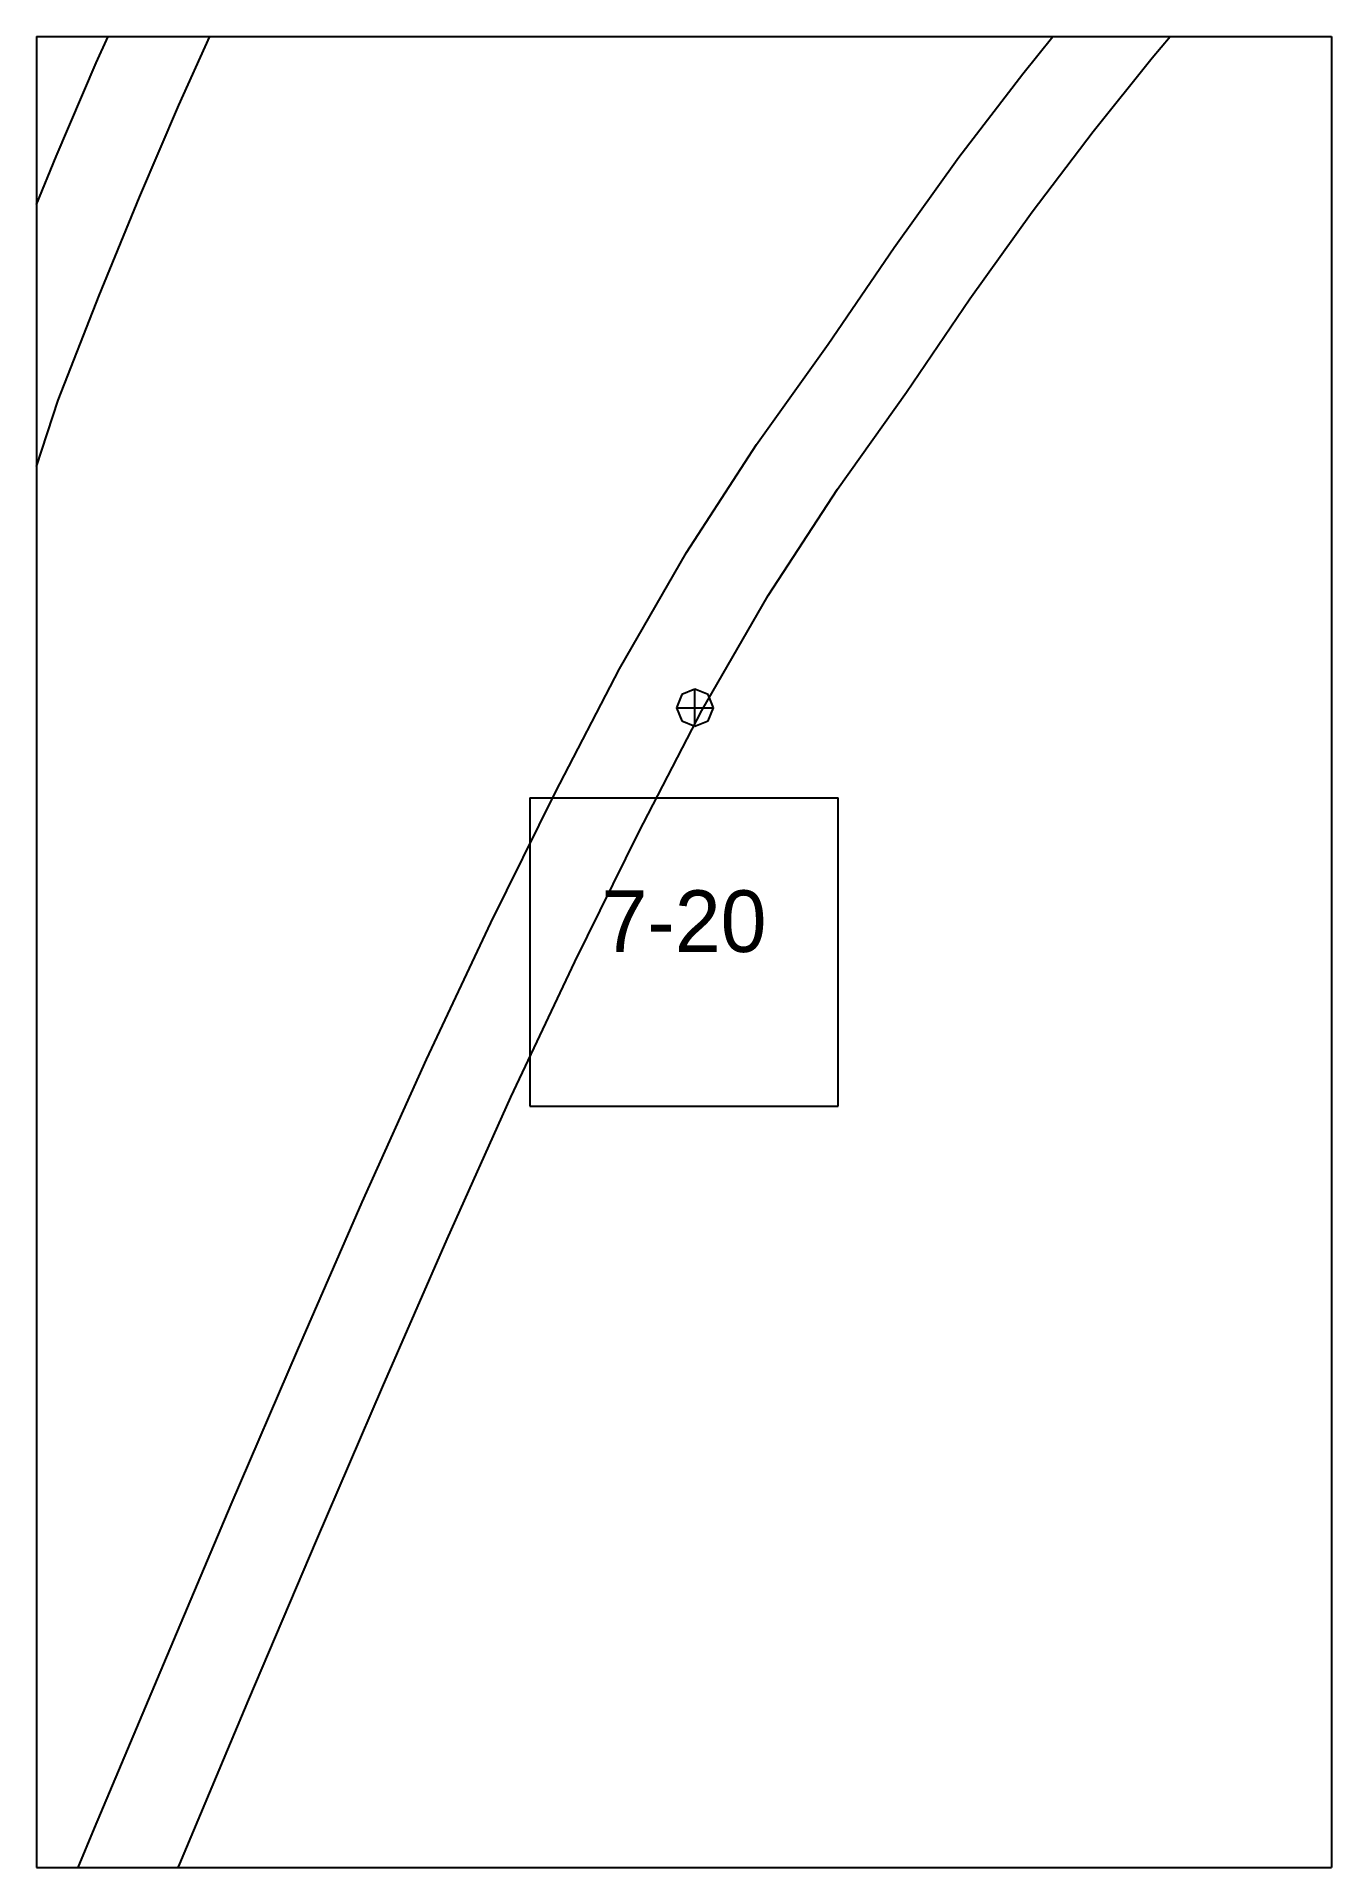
# Paper-space layout 'Plan 7-20' of a CAD drawing. Header units: metres, sheet in millimetres. Extents: x 0 to 210, y 0 to 297.
# The model-space entities are those that its viewports show. They can reach past a viewport. Long polylines and large blocks are cut down to what shows.
import ezdxf
from ezdxf.enums import TextEntityAlignment as Align

# ---------------------------------------------------------------- set-up
doc = ezdxf.new("R2010")
doc.units = ezdxf.units.M
for name, color, linetype in [('default', 7, 'Continuous'), ('TEXTLAYER', 7, 'Continuous'), ('VIEWPORTS', 7, 'Continuous')]:
    doc.layers.add(name, color=color, linetype=linetype)

msp = doc.modelspace()

# ---------------------------------------------------------------- linework, layer by layer
at = {"color": 9}
for p, q in [((3990, -1485), (3990, -1782)), ((3990, -1485), (3990, -1782)), ((4200, -1485), (4200, -1782)), ((4200, -1485), (4200, -1782)), ((3780, -1782), (3990, -1782)), ((3780, -1782), (3990, -1782)), ((3990, -1782), (4200, -1782)), ((3990, -1782), (3990, -2079)), ((3990, -1782), (4200, -1782)), ((3990, -1782), (3990, -2079)), ((4200, -1782), (4410, -1782)), ((4200, -1782), (4200, -2079)), ((4200, -1782), (4410, -1782)), ((4200, -1782), (4200, -2079)), ((4070, -1905.5), (4120, -1905.5)), ((4070, -1905.5), (4070, -1955.5)), ((4120, -1955.5), (4120, -1905.5)), ((4070, -1955.5), (4120, -1955.5)), ((3780, -2079), (3990, -2079)), ((3780, -2079), (3990, -2079)), ((3990, -2079), (4200, -2079)), ((3990, -2079), (3990, -2376)), ((3990, -2079), (4200, -2079)), ((3990, -2079), (3990, -2376)), ((4200, -2079), (4410, -2079)), ((4200, -2079), (4200, -2376)), ((4200, -2079), (4410, -2079)), ((4200, -2079), (4200, -2376))]:
    msp.add_line(p, q, dxfattribs=at)
at = {"layer": 'default', "color": 7, "linetype": 'Continuous'}
for p, q in [((3999.66, -1786.26), (4006.07, -1772.16)), ((4149.97, -1788.03), (4160.04, -1775.52)), ((4170.96, -1785.43), (4180.14, -1774.53)), ((4013.04, -1793.13), (4019.31, -1779.33)), ((3993.18, -1801.45), (3999.66, -1786.26)), ((4161.36, -1797.39), (4170.96, -1785.43)), ((4139.6, -1801.58), (4149.97, -1788.03)), ((4006.69, -1808.05), (4013.04, -1793.13)), ((4151.46, -1810.42), (4161.36, -1797.39)), ((3986.56, -1817.67), (3993.18, -1801.45)), ((4129.07, -1816.2), (4139.6, -1801.58)), ((4000.17, -1824.02), (4006.69, -1808.05)), ((4141.35, -1824.52), (4151.46, -1810.42)), ((4118.38, -1831.89), (4129.07, -1816.2)), ((3993.5, -1840.99), (4000.17, -1824.02)), ((4131.08, -1839.68), (4141.35, -1824.52)), ((4106.76, -1848.15), (4118.38, -1831.89)), ((3987.54, -1859.31), (3993.5, -1840.99)), ((4119.87, -1855.44), (4131.08, -1839.68)), ((4095.38, -1865.68), (4106.76, -1848.15)), ((4108.64, -1872.69), (4119.87, -1855.44)), ((4084.52, -1884.54), (4095.38, -1865.68)), ((4097.91, -1891.3), (4108.64, -1872.69)), ((4074.1, -1904.66), (4084.52, -1884.54)), ((4094.66, -1888.75), (4093.78, -1890.87)), ((4096.78, -1887.87), (4094.66, -1888.75)), ((4098.9, -1888.75), (4096.78, -1887.87)), ((4096.78, -1893.87), (4096.78, -1887.87)), ((4099.78, -1890.87), (4098.9, -1888.75)), ((4087.61, -1911.19), (4097.91, -1891.3)), ((4093.78, -1890.87), (4094.66, -1892.99)), ((4093.78, -1890.87), (4099.78, -1890.87)), ((4098.9, -1892.99), (4099.78, -1890.87)), ((4094.66, -1892.99), (4096.78, -1893.87)), ((4096.78, -1893.87), (4098.9, -1892.99)), ((4063.68, -1925.78), (4074.1, -1904.66)), ((4077.28, -1932.1), (4087.61, -1911.19)), ((4053.21, -1947.92), (4063.68, -1925.78)), ((4066.89, -1954.06), (4077.28, -1932.1)), ((4042.82, -1971.07), (4053.21, -1947.92)), ((4056.57, -1977.08), (4066.89, -1954.06)), ((4032.3, -1995.15), (4042.82, -1971.07)), ((4046.09, -2001.07), (4056.57, -1977.08)), ((4021.58, -2020.12), (4032.3, -1995.15)), ((4035.39, -2025.99), (4046.09, -2001.07)), ((4010.61, -2045.96), (4021.58, -2020.12)), ((4024.44, -2051.77), (4035.39, -2025.99)), ((3999.39, -2072.62), (4010.61, -2045.96)), ((4013.23, -2078.4), (4024.44, -2051.77)), ((3987.93, -2100.06), (3999.39, -2072.62)), ((4001.79, -2105.8), (4013.23, -2078.4))]:
    msp.add_line(p, q, dxfattribs=at)

# ---------------------------------------------------------------- texts
at = {"layer": 'TEXTLAYER', "color": 1}
msp.add_text('7-20', height=10, dxfattribs=at).set_placement((4095, -1930.5), align=Align.CENTER)

psp = doc.layouts.new('Plan 7-20')

# ---------------------------------------------------------------- viewports
at = {"layer": 'VIEWPORTS'}
psp.add_viewport(center=(105, 148.5), size=(210, 297), view_center_point=(4095, -1930.5), view_height=297, dxfattribs=at)

doc.saveas('drawing.dxf')
